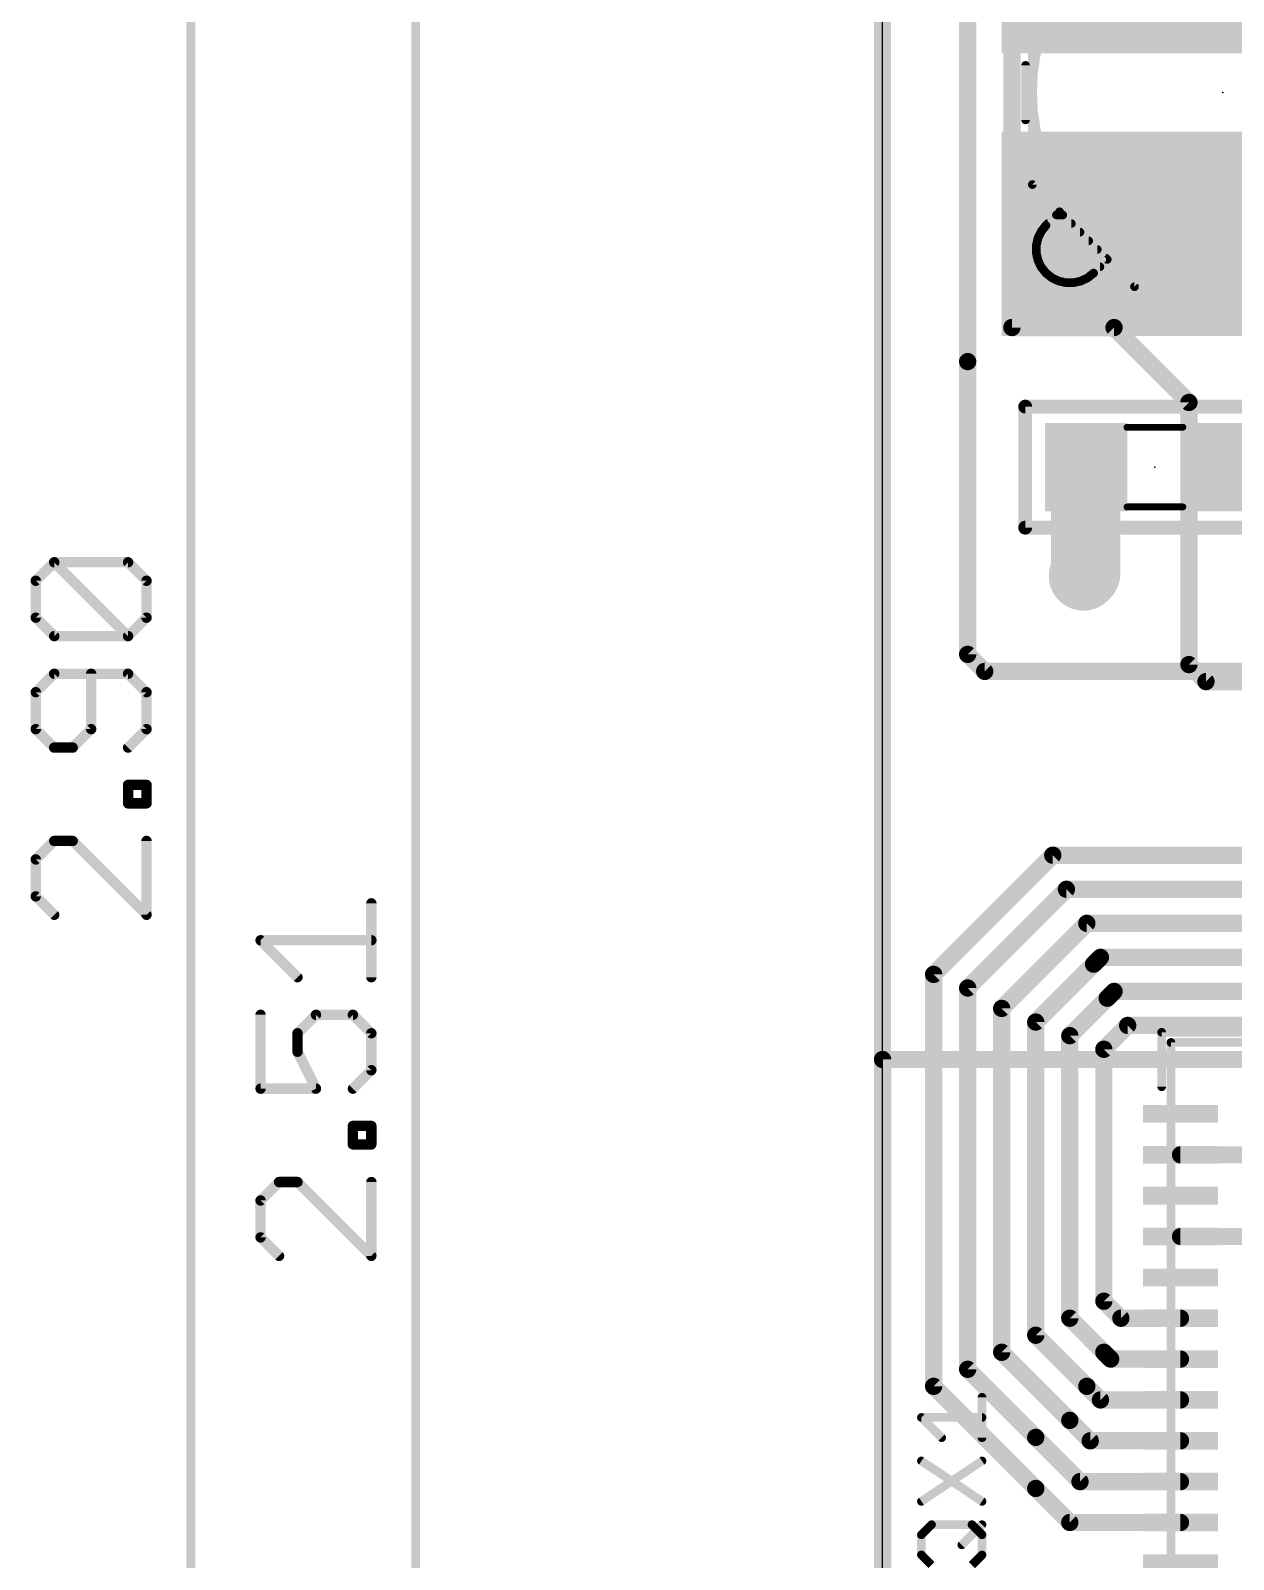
# Model space of a CAD drawing. Extents: x -12.5 to 70.1, y -12.4 to 85.2.
# Drawn here: x -12.51 to 5.15, y 24.96 to 47.41 of the extents above; entities that cross this region are included whole.
import ezdxf

# ---------------------------------------------------------------- set-up
doc = ezdxf.new("R2010")
doc.units = 0
for name, color, linetype in [('1', 12, 'CONTINUOUS'), ('16', 132, 'CONTINUOUS'), ('18', 110, 'CONTINUOUS'), ('20', 53, 'CONTINUOUS'), ('21', 40, 'CONTINUOUS'), ('23', 53, 'CONTINUOUS'), ('47', 253, 'CONTINUOUS'), ('51', 253, 'CONTINUOUS')]:
    doc.layers.add(name, color=color, linetype=linetype)

# ---------------------------------------------------------------- blocks, each defined once
blk = doc.blocks.new('RECT')
blk.add_solid([(-0.5, -0.5), (0.5, -0.5), (-0.5, 0.5), (0.5, 0.5)])
blk = doc.blocks.new('ROUNDV')
at = {"const_width": 0.5}
blk.add_lwpolyline([(0, -0.25, 1), (0, 0.25, 1), (0, -0.25)], format="xyb", dxfattribs=at)

msp = doc.modelspace()

# ---------------------------------------------------------------- linework, layer by layer
at = {"layer": '1'}
for points, const_width in [([(1.9, 47.8), (1.9, 43.05)], 0.254), ([(5.875, 45.3), (5, 44.425)], 1.27), ([(1.9, 43.05), (3.4, 43.05)], 0.254), ([(3.4, 43.05), (4.5, 41.95)], 0.254), ([(4.5, 41.95), (4.5, 38.1)], 0.254), ([(2.984, 41), (2.984, 39.434)], 1.016), ([(2.984, 39.434), (2.95, 39.4)], 1.016), ([(4.5, 38.1), (4.75, 37.85)], 0.254), ([(4.75, 37.85), (8.6, 37.85)], 0.254), ([(0.75, 33.55), (2.5, 35.3)], 0.254), ([(2.5, 35.3), (12.2, 35.3)], 0.254), ([(1.25, 33.35), (2.7, 34.8)], 0.254), ([(2.7, 34.8), (12.2, 34.8)], 0.254), ([(1.75, 33.05), (3, 34.3)], 0.254), ([(3, 34.3), (12.2, 34.3)], 0.254), ([(3.1, 33.7), (3.2, 33.8)], 0.254), ([(3.2, 33.8), (12.2, 33.8)], 0.254), ([(2.25, 32.85), (3.1, 33.7)], 0.254), ([(0.75, 27.5), (0.75, 33.55)], 0.254), ([(1.25, 27.75), (1.25, 33.35)], 0.254), ([(2.75, 32.65), (3.3, 33.2)], 0.254), ([(3.3, 33.2), (3.4, 33.3)], 0.254), ([(3.4, 33.3), (12.2, 33.3)], 0.254), ([(1.75, 28), (1.75, 33.05)], 0.254), ([(2.25, 28.25), (2.25, 32.85)], 0.254), ([(3.25, 32.45), (3.6, 32.8)], 0.254), ([(3.6, 32.8), (12.2, 32.8)], 0.254), ([(2.75, 28.5), (2.75, 32.65)], 0.254), ([(3.25, 28.75), (3.25, 32.45)], 0.254), ([(0, 3), (0, 32.3)], 0.254), ([(0, 32.3), (16, 32.3)], 0.254), ([(4.375, 30.9), (6.5, 30.9)], 0.25), ([(4.375, 29.7), (6.4, 29.7)], 0.25), ([(3.25, 28.75), (3.5, 28.5)], 0.254), ([(2.75, 28.5), (3.25, 28)], 0.254), ([(3.5, 28.5), (4.375, 28.5)], 0.254), ([(2.25, 28.25), (3, 27.5)], 0.254), ([(1.75, 28), (2.75, 27)], 0.254), ([(3.35, 27.9), (3.25, 28)], 0.254), ([(1.25, 27.75), (2.25, 26.75)], 0.254), ([(4.375, 27.9), (3.35, 27.9)], 0.254), ([(0.75, 27.5), (2.25, 26)], 0.254), ([(3.2, 27.3), (3, 27.5)], 0.254), ([(4.375, 27.3), (3.2, 27.3)], 0.254), ([(3.05, 26.7), (2.75, 27)], 0.254), ([(2.9, 26.1), (2.25, 26.75)], 0.254), ([(4.375, 26.7), (3.05, 26.7)], 0.254), ([(2.75, 25.5), (2.25, 26)], 0.254), ([(4.375, 26.1), (2.9, 26.1)], 0.254), ([(4.375, 25.5), (2.75, 25.5)], 0.254)]:
    msp.add_lwpolyline(points, dxfattribs=dict(at, const_width=const_width))
for points, const_width in [([(4.7755, 44.6495, 1), (5.2245, 44.2005)], 0.635), ([(1.9, 43.1135, 1), (1.9, 42.9865)], 0.127), ([(1.8365, 43.05, 1), (1.9635, 43.05)], 0.127), ([(3.4449, 43.0949, 1), (3.3551, 43.0051)], 0.127), ([(3.4, 42.9865, 1), (3.4, 43.1135)], 0.127), ([(4.5635, 41.95, 1), (4.4365, 41.95)], 0.127), ([(4.4551, 41.9051, 1), (4.5449, 41.9949)], 0.127), ([(3.238, 41, 1), (2.73, 41)], 0.508), ([(2.7704, 39.5796, 1), (3.1296, 39.2204)], 0.508), ([(3.1636, 39.2544, 1), (2.8044, 39.6136)], 0.508), ([(2.73, 39.434, 1), (3.238, 39.434)], 0.508), ([(4.5449, 38.1449, 1), (4.4551, 38.0551)], 0.127), ([(4.4365, 38.1, 1), (4.5635, 38.1)], 0.127), ([(4.75, 37.9135, 1), (4.75, 37.7865)], 0.127), ([(4.7051, 37.8051, 1), (4.7949, 37.8949)], 0.127), ([(2.5, 35.3635, 1), (2.5, 35.2365)], 0.127), ([(2.5449, 35.2551, 1), (2.4551, 35.3449)], 0.127), ([(2.7, 34.8635, 1), (2.7, 34.7365)], 0.127), ([(2.7449, 34.7551, 1), (2.6551, 34.8449)], 0.127), ([(3, 34.3635, 1), (3, 34.2365)], 0.127), ([(3.0449, 34.2551, 1), (2.9551, 34.3449)], 0.127), ([(3.2, 33.8635, 1), (3.2, 33.7365)], 0.127), ([(3.2449, 33.7551, 1), (3.1551, 33.8449)], 0.127), ([(3.0551, 33.7449, 1), (3.1449, 33.6551)], 0.127), ([(3.1449, 33.6551, 1), (3.0551, 33.7449)], 0.127), ([(0.8135, 33.55, 1), (0.6865, 33.55)], 0.127), ([(0.7051, 33.5949, 1), (0.7949, 33.5051)], 0.127), ([(1.3135, 33.35, 1), (1.1865, 33.35)], 0.127), ([(1.2051, 33.3949, 1), (1.2949, 33.3051)], 0.127), ([(3.2551, 33.2449, 1), (3.3449, 33.1551)], 0.127), ([(3.3449, 33.1551, 1), (3.2551, 33.2449)], 0.127), ([(3.4, 33.3635, 1), (3.4, 33.2365)], 0.127), ([(3.4449, 33.2551, 1), (3.3551, 33.3449)], 0.127), ([(1.8135, 33.05, 1), (1.6865, 33.05)], 0.127), ([(1.7051, 33.0949, 1), (1.7949, 33.0051)], 0.127), ([(2.3135, 32.85, 1), (2.1865, 32.85)], 0.127), ([(2.2051, 32.8949, 1), (2.2949, 32.8051)], 0.127), ([(3.6, 32.8635, 1), (3.6, 32.7365)], 0.127), ([(3.6449, 32.7551, 1), (3.5551, 32.8449)], 0.127), ([(2.8135, 32.65, 1), (2.6865, 32.65)], 0.127), ([(2.7051, 32.6949, 1), (2.7949, 32.6051)], 0.127), ([(3.3135, 32.45, 1), (3.1865, 32.45)], 0.127), ([(3.2051, 32.4949, 1), (3.2949, 32.4051)], 0.127), ([(0.0635, 32.3, 1), (-0.0635, 32.3)], 0.127), ([(0, 32.3635, 1), (0, 32.2365)], 0.127), ([(4.375, 30.9625, 1), (4.375, 30.8375)], 0.125), ([(4.375, 29.7625, 1), (4.375, 29.6375)], 0.125), ([(3.2949, 28.7949, 1), (3.2051, 28.7051)], 0.127), ([(3.1865, 28.75, 1), (3.3135, 28.75)], 0.127), ([(2.7949, 28.5449, 1), (2.7051, 28.4551)], 0.127), ([(2.6865, 28.5, 1), (2.8135, 28.5)], 0.127), ([(3.5, 28.5635, 1), (3.5, 28.4365)], 0.127), ([(3.4551, 28.4551, 1), (3.5449, 28.5449)], 0.127), ([(4.375, 28.4365, 1), (4.375, 28.5635)], 0.127), ([(2.2949, 28.2949, 1), (2.2051, 28.2051)], 0.127), ([(2.1865, 28.25, 1), (2.3135, 28.25)], 0.127), ([(1.7949, 28.0449, 1), (1.7051, 27.9551)], 0.127), ([(3.2949, 28.0449, 1), (3.2051, 27.9551)], 0.127), ([(3.2051, 27.9551, 1), (3.2949, 28.0449)], 0.127), ([(1.2949, 27.7949, 1), (1.2051, 27.7051)], 0.127), ([(1.6865, 28, 1), (1.8135, 28)], 0.127), ([(3.35, 27.9635, 1), (3.35, 27.8365)], 0.127), ([(3.3051, 27.8551, 1), (3.3949, 27.9449)], 0.127), ([(4.375, 27.8365, 1), (4.375, 27.9635)], 0.127), ([(0.7949, 27.5449, 1), (0.7051, 27.4551)], 0.127), ([(1.1865, 27.75, 1), (1.3135, 27.75)], 0.127), ([(3.0449, 27.5449, 1), (2.9551, 27.4551)], 0.127), ([(0.6865, 27.5, 1), (0.8135, 27.5)], 0.127), ([(2.9551, 27.4551, 1), (3.0449, 27.5449)], 0.127), ([(3.2, 27.3635, 1), (3.2, 27.2365)], 0.127), ([(3.1551, 27.2551, 1), (3.2449, 27.3449)], 0.127), ([(4.375, 27.2365, 1), (4.375, 27.3635)], 0.127), ([(2.7949, 27.0449, 1), (2.7051, 26.9551)], 0.127), ([(2.7051, 26.9551, 1), (2.7949, 27.0449)], 0.127), ([(2.2949, 26.7949, 1), (2.2051, 26.7051)], 0.127), ([(2.2051, 26.7051, 1), (2.2949, 26.7949)], 0.127), ([(3.05, 26.7635, 1), (3.05, 26.6365)], 0.127), ([(3.0051, 26.6551, 1), (3.0949, 26.7449)], 0.127), ([(4.375, 26.6365, 1), (4.375, 26.7635)], 0.127), ([(2.2949, 26.0449, 1), (2.2051, 25.9551)], 0.127), ([(2.2051, 25.9551, 1), (2.2949, 26.0449)], 0.127), ([(2.9, 26.1635, 1), (2.9, 26.0365)], 0.127), ([(2.8551, 26.0551, 1), (2.9449, 26.1449)], 0.127), ([(4.375, 26.0365, 1), (4.375, 26.1635)], 0.127), ([(2.75, 25.5635, 1), (2.75, 25.4365)], 0.127), ([(2.7051, 25.4551, 1), (2.7949, 25.5449)], 0.127), ([(4.375, 25.4365, 1), (4.375, 25.5635)], 0.127)]:
    msp.add_lwpolyline(points, format="xyb", dxfattribs=dict(at, const_width=const_width))
at = {"layer": '16'}
for points, const_width in [([(0, 0), (0, 84.5)], 0.25), ([(1.25, 57.7), (1.25, 42.55)], 0.254), ([(1.25, 42.55), (1.25, 38.25)], 0.254), ([(1.25, 38.25), (1.5, 38)], 0.254), ([(1.5, 38), (6.2, 38)], 0.254)]:
    msp.add_lwpolyline(points, dxfattribs=dict(at, const_width=const_width))
at = {"layer": '16', "const_width": 0.127}
for points in [[(1.3135, 42.55, 1), (1.1865, 42.55)], [(1.1865, 42.55, 1), (1.3135, 42.55)], [(1.2949, 38.2949, 1), (1.2051, 38.2051)], [(1.1865, 38.25, 1), (1.3135, 38.25)], [(1.5, 38.0635, 1), (1.5, 37.9365)], [(1.4551, 37.9551, 1), (1.5449, 38.0449)]]:
    msp.add_lwpolyline(points, format="xyb", dxfattribs=at)
at = {"layer": '20'}
msp.add_line((0, 3), (0, 82), dxfattribs=at)
at = {"layer": '21'}
for points, const_width in [([(2.1318, 46.9, 1), (2.0682, 46.9)], 0.0635), ([(2.0682, 46.1, 1), (2.1318, 46.1)], 0.0635), ([(2.1458, 41.889, 1), (2.0442, 41.889)], 0.1016), ([(2.095, 41.9398, 1), (2.095, 41.8382)], 0.1016), ([(2.095, 40.1618, 1), (2.095, 40.0602)], 0.1016), ([(2.0442, 40.111, 1), (2.1458, 40.111)], 0.1016), ([(4.1, 32.7318, 1), (4.1, 32.6683)], 0.0635), ([(4.1318, 32.7, 1), (4.0683, 32.7)], 0.0635), ([(4.0683, 31.9, 1), (4.1318, 31.9)], 0.0635), ([(1.4923, 27.3392, 1), (1.4288, 27.3392)], 0.0635), ([(0.5707, 27.0744, 1), (0.5707, 27.0109)], 0.0635), ([(0.5932, 27.0651, 1), (0.5483, 27.0202)], 0.0635), ([(1.4605, 27.0109, 1), (1.4605, 27.0744)], 0.0635), ([(0.8449, 26.7236, 1), (0.8898, 26.7685)], 0.0635), ([(1.4288, 26.7461, 1), (1.4923, 26.7461)], 0.0635), ([(0.5884, 26.4301, 1), (0.5531, 26.3773)], 0.0635), ([(1.4781, 26.3773, 1), (1.4429, 26.4301)], 0.0635), ([(0.5531, 25.837, 1), (0.5884, 25.7841)], 0.0635), ([(1.4429, 25.7841, 1), (1.4781, 25.837)], 0.0635), ([(0.6025, 25.3199, 1), (0.539, 25.3199)], 0.0635), ([(0.5483, 25.3423, 1), (0.5932, 25.2974)], 0.0635), ([(0.719, 25.4999, 1), (0.719, 25.4364)], 0.0635), ([(0.7415, 25.4457, 1), (0.6966, 25.4906)], 0.0635), ([(1.3347, 25.4906, 1), (1.2898, 25.4457)], 0.0635), ([(1.3122, 25.4364, 1), (1.3122, 25.4999)], 0.0635), ([(1.4923, 25.3199, 1), (1.4288, 25.3199)], 0.0635), ([(1.483, 25.4457, 1), (1.438, 25.4906)], 0.0635), ([(1.438, 25.2974, 1), (1.483, 25.3423)], 0.0635), ([(1.1415, 25.1941, 1), (1.1864, 25.1491)], 0.0635), ([(0.5932, 25.0458, 1), (0.5483, 25.0009)], 0.0635), ([(0.539, 25.0233, 1), (0.6025, 25.0233)], 0.0635), ([(1.4288, 25.0233, 1), (1.4923, 25.0233)], 0.0635), ([(1.483, 25.0009, 1), (1.438, 25.0458)], 0.0635)]:
    msp.add_lwpolyline(points, format="xyb", dxfattribs=dict(at, const_width=const_width))
for points, const_width in [([(2.1, 46.1), (2.1, 46.9)], 0.127), ([(2.095, 40.111), (2.095, 41.889)], 0.2032), ([(2.095, 41.889), (5.905, 41.889)], 0.2032), ([(5.905, 40.111), (2.095, 40.111)], 0.2032), ([(7.9, 32.7), (4.1, 32.7)], 0.127), ([(4.1, 32.7), (4.1, 31.9)], 0.127), ([(1.4605, 26.7461), (1.4605, 27.3392)], 0.127), ([(0.8673, 26.7461), (0.5707, 27.0426)], 0.127), ([(0.5707, 27.0426), (1.4605, 27.0426)], 0.127), ([(0.5707, 25.8105), (1.4605, 26.4037)], 0.127), ([(0.5707, 26.4037), (1.4605, 25.8105)], 0.127), ([(0.5707, 25.3199), (0.719, 25.4682)], 0.127), ([(0.5707, 25.0233), (0.5707, 25.3199)], 0.127), ([(0.719, 25.4682), (1.3122, 25.4682)], 0.127), ([(1.1639, 25.1716), (1.4605, 25.4682)], 0.127), ([(1.3122, 25.4682), (1.4605, 25.3199)], 0.127), ([(1.4605, 25.3199), (1.4605, 25.0233)], 0.127), ([(0.719, 24.875), (0.5707, 25.0233)], 0.127), ([(1.4605, 25.0233), (1.3122, 24.875)], 0.127)]:
    msp.add_lwpolyline(points, dxfattribs=dict(at, const_width=const_width))
at = {"layer": '23'}
for p in [(5, 46.5), (4, 41)]:
    msp.add_point(p, dxfattribs=at)
at = {"layer": '47'}
for points, const_width in [([(-10.16, 0.065), (-10.16, 73.595)], 0.13), ([(-6.858, 0.065), (-6.858, 63.577)], 0.13), ([(-12.4377, 39.3312), (-12.1665, 39.6024)], 0.1524), ([(-12.1665, 39.6024), (-11.0819, 39.6024)], 0.1524), ([(-11.0819, 38.5177), (-12.1665, 39.6024)], 0.1524), ([(-11.0819, 39.6024), (-10.8107, 39.3312)], 0.1524), ([(-12.4377, 38.7889), (-12.4377, 39.3312)], 0.1524), ([(-10.8107, 39.3312), (-10.8107, 38.7889)], 0.1524), ([(-12.1665, 38.5177), (-12.4377, 38.7889)], 0.1524), ([(-10.8107, 38.7889), (-11.0819, 38.5177)], 0.1524), ([(-11.0819, 38.5177), (-12.1665, 38.5177)], 0.1524), ([(-12.1665, 37.9652), (-12.4377, 37.694)], 0.1524), ([(-11.0819, 37.9652), (-12.1665, 37.9652)], 0.1524), ([(-11.6242, 37.1517), (-11.6242, 37.9652)], 0.1524), ([(-10.8107, 37.694), (-11.0819, 37.9652)], 0.1524), ([(-12.4377, 37.694), (-12.4377, 37.1517)], 0.1524), ([(-10.8107, 37.1517), (-10.8107, 37.694)], 0.1524), ([(-12.4377, 37.1517), (-12.1665, 36.8805)], 0.1524), ([(-11.8954, 36.8805), (-11.6242, 37.1517)], 0.1524), ([(-11.0819, 36.8805), (-10.8107, 37.1517)], 0.1524), ([(-12.1665, 36.8805), (-11.8954, 36.8805)], 0.1524), ([(-11.0819, 36.062), (-11.0819, 36.3331)], 0.1524), ([(-11.0819, 36.3331), (-10.8107, 36.3331)], 0.1524), ([(-10.8107, 36.3331), (-10.8107, 36.062)], 0.1524), ([(-10.8107, 36.062), (-11.0819, 36.062)], 0.1524), ([(-12.1665, 35.5095), (-12.4377, 35.2383)], 0.1524), ([(-11.8954, 35.5095), (-12.1665, 35.5095)], 0.1524), ([(-10.8107, 34.4248), (-11.8954, 35.5095)], 0.1524), ([(-10.8107, 35.5095), (-10.8107, 34.4248)], 0.1524), ([(-12.4377, 35.2383), (-12.4377, 34.696)], 0.1524), ([(-12.4377, 34.696), (-12.1665, 34.4248)], 0.1524), ([(-7.5087, 33.5087), (-7.5087, 34.5934)], 0.1524), ([(-8.5934, 33.5087), (-9.1357, 34.051)], 0.1524), ([(-9.1357, 34.051), (-7.5087, 34.051)], 0.1524), ([(-9.1357, 32.9562), (-9.1357, 31.8715)], 0.1524), ([(-8.5934, 32.685), (-8.3222, 32.9562)], 0.1524), ([(-8.3222, 32.9562), (-7.7799, 32.9562)], 0.1524), ([(-7.7799, 32.9562), (-7.5087, 32.685)], 0.1524), ([(-8.5934, 32.4139), (-8.5934, 32.685)], 0.1524), ([(-7.5087, 32.685), (-7.5087, 32.1427)], 0.1524), ([(-8.3222, 31.8715), (-8.5934, 32.4139)], 0.1524), ([(-7.5087, 32.1427), (-7.7799, 31.8715)], 0.1524), ([(-9.1357, 31.8715), (-8.3222, 31.8715)], 0.1524), ([(-7.7799, 31.053), (-7.7799, 31.3241)], 0.1524), ([(-7.7799, 31.3241), (-7.5087, 31.3241)], 0.1524), ([(-7.5087, 31.3241), (-7.5087, 31.053)], 0.1524), ([(-7.5087, 31.053), (-7.7799, 31.053)], 0.1524), ([(-8.8645, 30.5005), (-9.1357, 30.2293)], 0.1524), ([(-8.5934, 30.5005), (-8.8645, 30.5005)], 0.1524), ([(-7.5087, 29.4158), (-8.5934, 30.5005)], 0.1524), ([(-7.5087, 30.5005), (-7.5087, 29.4158)], 0.1524), ([(-9.1357, 30.2293), (-9.1357, 29.687)], 0.1524), ([(-9.1357, 29.687), (-8.8645, 29.4158)], 0.1524)]:
    msp.add_lwpolyline(points, dxfattribs=dict(at, const_width=const_width))
at = {"layer": '47', "const_width": 0.0762}
for points in [[(-12.1396, 39.6293, 1), (-12.1935, 39.5754)], [(-12.1665, 39.6405, 1), (-12.1665, 39.5643)], [(-12.1396, 39.5754, 1), (-12.1935, 39.6293)], [(-11.0549, 39.6293, 1), (-11.1088, 39.5754)], [(-11.0819, 39.5643, 1), (-11.0819, 39.6405)], [(-12.3996, 39.3312, 1), (-12.4758, 39.3312)], [(-12.4646, 39.3581, 1), (-12.4107, 39.3043)], [(-10.7726, 39.3312, 1), (-10.8488, 39.3312)], [(-10.8376, 39.3043, 1), (-10.7838, 39.3581)], [(-12.4107, 38.8158, 1), (-12.4646, 38.7619)], [(-10.7838, 38.7619, 1), (-10.8376, 38.8158)], [(-12.4758, 38.7889, 1), (-12.3996, 38.7889)], [(-10.8488, 38.7889, 1), (-10.7726, 38.7889)], [(-12.1665, 38.5558, 1), (-12.1665, 38.4796)], [(-12.1935, 38.4908, 1), (-12.1396, 38.5446)], [(-11.1088, 38.5446, 1), (-11.0549, 38.4908)], [(-11.1088, 38.4908, 1), (-11.0549, 38.5446)], [(-11.0819, 38.4796, 1), (-11.0819, 38.5558)], [(-12.1665, 38.0033, 1), (-12.1665, 37.9271)], [(-12.1396, 37.9383, 1), (-12.1935, 37.9921)], [(-11.5861, 37.9652, 1), (-11.6623, 37.9652)], [(-11.0549, 37.9921, 1), (-11.1088, 37.9383)], [(-11.0819, 37.9271, 1), (-11.0819, 38.0033)], [(-12.3996, 37.694, 1), (-12.4758, 37.694)], [(-12.4646, 37.721, 1), (-12.4107, 37.6671)], [(-10.7726, 37.694, 1), (-10.8488, 37.694)], [(-10.8376, 37.6671, 1), (-10.7838, 37.721)], [(-12.4758, 37.1517, 1), (-12.3996, 37.1517)], [(-12.4107, 37.1786, 1), (-12.4646, 37.1248)], [(-11.6623, 37.1517, 1), (-11.5861, 37.1517)], [(-11.5973, 37.1248, 1), (-11.6511, 37.1786)], [(-10.8488, 37.1517, 1), (-10.7726, 37.1517)], [(-10.7838, 37.1248, 1), (-10.8376, 37.1786)], [(-12.1665, 36.9186, 1), (-12.1665, 36.8424)], [(-12.1935, 36.8536, 1), (-12.1396, 36.9075)], [(-11.9223, 36.9075, 1), (-11.8684, 36.8536)], [(-11.8954, 36.8424, 1), (-11.8954, 36.9186)], [(-11.1088, 36.9075, 1), (-11.0549, 36.8536)], [(-11.0438, 36.3331, 1), (-11.12, 36.3331)], [(-11.0819, 36.3712, 1), (-11.0819, 36.295)], [(-10.7726, 36.3331, 1), (-10.8488, 36.3331)], [(-10.8107, 36.295, 1), (-10.8107, 36.3712)], [(-11.0819, 36.1001, 1), (-11.0819, 36.0239)], [(-11.12, 36.062, 1), (-11.0438, 36.062)], [(-10.8488, 36.062, 1), (-10.7726, 36.062)], [(-10.8107, 36.0239, 1), (-10.8107, 36.1001)], [(-12.1665, 35.5476, 1), (-12.1665, 35.4714)], [(-12.1396, 35.4825, 1), (-12.1935, 35.5364)], [(-11.8684, 35.5364, 1), (-11.9223, 35.4825)], [(-11.8954, 35.4714, 1), (-11.8954, 35.5476)], [(-10.7726, 35.5095, 1), (-10.8488, 35.5095)], [(-12.3996, 35.2383, 1), (-12.4758, 35.2383)], [(-12.4646, 35.2652, 1), (-12.4107, 35.2114)], [(-12.4107, 34.7229, 1), (-12.4646, 34.669)], [(-12.4758, 34.696, 1), (-12.3996, 34.696)], [(-7.4706, 34.5934, 1), (-7.5468, 34.5934)], [(-12.1935, 34.3979, 1), (-12.1396, 34.4518)], [(-10.8488, 34.4248, 1), (-10.7726, 34.4248)], [(-10.8376, 34.3979, 1), (-10.7838, 34.4518)], [(-9.1087, 34.078, 1), (-9.1626, 34.0241)], [(-9.1357, 34.0891, 1), (-9.1357, 34.0129)], [(-7.5087, 34.0129, 1), (-7.5087, 34.0891)], [(-8.6203, 33.4818, 1), (-8.5664, 33.5356)], [(-7.5468, 33.5087, 1), (-7.4706, 33.5087)], [(-9.0976, 32.9562, 1), (-9.1738, 32.9562)], [(-8.3222, 32.9943, 1), (-8.3222, 32.9181)], [(-8.2953, 32.9293, 1), (-8.3491, 32.9831)], [(-7.7529, 32.9831, 1), (-7.8068, 32.9293)], [(-7.7799, 32.9181, 1), (-7.7799, 32.9943)], [(-8.5553, 32.685, 1), (-8.6315, 32.685)], [(-8.6203, 32.712, 1), (-8.5664, 32.6581)], [(-7.4706, 32.685, 1), (-7.5468, 32.685)], [(-7.5356, 32.6581, 1), (-7.4818, 32.712)], [(-8.6315, 32.4139, 1), (-8.5553, 32.4139)], [(-8.5593, 32.4309, 1), (-8.6274, 32.3968)], [(-7.5468, 32.1427, 1), (-7.4706, 32.1427)], [(-7.4818, 32.1158, 1), (-7.5356, 32.1696)], [(-9.1357, 31.9096, 1), (-9.1357, 31.8334)], [(-9.1738, 31.8715, 1), (-9.0976, 31.8715)], [(-8.3563, 31.8545, 1), (-8.2881, 31.8886)], [(-8.3222, 31.8334, 1), (-8.3222, 31.9096)], [(-7.8068, 31.8985, 1), (-7.7529, 31.8446)], [(-7.7418, 31.3241, 1), (-7.818, 31.3241)], [(-7.7799, 31.3622, 1), (-7.7799, 31.286)], [(-7.4706, 31.3241, 1), (-7.5468, 31.3241)], [(-7.5087, 31.286, 1), (-7.5087, 31.3622)], [(-7.7799, 31.0911, 1), (-7.7799, 31.0149)], [(-7.818, 31.053, 1), (-7.7418, 31.053)], [(-7.5468, 31.053, 1), (-7.4706, 31.053)], [(-7.5087, 31.0149, 1), (-7.5087, 31.0911)], [(-8.8645, 30.5386, 1), (-8.8645, 30.4624)], [(-8.8376, 30.4735, 1), (-8.8915, 30.5274)], [(-8.5664, 30.5274, 1), (-8.6203, 30.4735)], [(-8.5934, 30.4624, 1), (-8.5934, 30.5386)], [(-7.4706, 30.5005, 1), (-7.5468, 30.5005)], [(-9.0976, 30.2293, 1), (-9.1738, 30.2293)], [(-9.1626, 30.2562, 1), (-9.1087, 30.2024)], [(-9.1087, 29.7139, 1), (-9.1626, 29.66)], [(-9.1738, 29.687, 1), (-9.0976, 29.687)], [(-8.8915, 29.3889, 1), (-8.8376, 29.4428)], [(-7.5468, 29.4158, 1), (-7.4706, 29.4158)], [(-7.5356, 29.3889, 1), (-7.4818, 29.4428)]]:
    msp.add_lwpolyline(points, format="xyb", dxfattribs=at)
at = {"layer": '51'}
for points, const_width in [([(4.99, 43.7229, 1), (4.99, 49.2971, 1), (4.99, 43.7229)], 0.127), ([(2.2225, 45.1725, 1), (2.1775, 45.1275)], 0.0635), ([(2.1683, 45.15, 1), (2.2318, 45.15)], 0.0635), ([(2.554, 44.7358, 1), (2.554, 44.6722)], 0.0635), ([(2.6225, 44.7725, 1), (2.5775, 44.7275)], 0.0635), ([(2.6225, 44.7275, 1), (2.5775, 44.7725)], 0.0635), ([(2.646, 44.6722, 1), (2.646, 44.7358)], 0.0635), ([(2.3245, 44.4818, 1), (2.3245, 44.4183)], 0.0635), ([(2.3061, 44.4831, 1), (2.3557, 44.4435)], 0.0635), ([(2.3595, 44.4496, 1), (2.3023, 44.4771)], 0.0635), ([(2.3775, 44.5725, 1), (2.4225, 44.5275)], 0.0635), ([(2.4248, 44.5302, 1), (2.3752, 44.5698)], 0.0635), ([(2.427, 44.6088, 1), (2.427, 44.5453)], 0.0635), ([(2.773, 44.5453, 1), (2.773, 44.6088)], 0.0635), ([(2.9, 44.4183, 1), (2.9, 44.4818)], 0.0635), ([(2.2899, 44.2554, 1), (2.2264, 44.2554)], 0.0635), ([(2.2581, 44.2278, 1), (2.2581, 44.1643)], 0.0635), ([(2.2272, 44.2625, 1), (2.2891, 44.2484)], 0.0635), ([(2.2736, 44.3548, 1), (2.2736, 44.2912)], 0.0635), ([(2.2542, 44.3773, 1), (2.3114, 44.3497)], 0.0635), ([(2.3138, 44.3564, 1), (2.2518, 44.3705)], 0.0635), ([(3.027, 44.2912, 1), (3.027, 44.3548)], 0.0635), ([(3.154, 44.1643, 1), (3.154, 44.2278)], 0.0635), ([(2.2264, 44.1446, 1), (2.2899, 44.1446)], 0.0635), ([(2.2891, 44.1516, 1), (2.2272, 44.1375)], 0.0635), ([(2.2754, 44.1008, 1), (2.2754, 44.0373)], 0.0635), ([(2.3114, 44.0503, 1), (2.2542, 44.0227)], 0.0635), ([(2.2518, 44.0295, 1), (2.3138, 44.0436)], 0.0635), ([(3.2775, 44.0275, 1), (3.3225, 44.0725)], 0.0635), ([(3.3225, 44.0275, 1), (3.2775, 44.0725)], 0.0635), ([(3.281, 44.0373, 1), (3.281, 44.1008)], 0.0635), ([(2.3283, 43.9738, 1), (2.3283, 43.9102)], 0.0635), ([(2.3557, 43.9565, 1), (2.3061, 43.9169)], 0.0635), ([(2.3023, 43.9229, 1), (2.3595, 43.9504)], 0.0635), ([(2.4198, 43.8748, 1), (2.3802, 43.8252)], 0.0635), ([(2.3752, 43.8302, 1), (2.4248, 43.8698)], 0.0635), ([(2.4439, 43.8468, 1), (2.4439, 43.7833)], 0.0635), ([(2.5004, 43.8095, 1), (2.4729, 43.7523)], 0.0635), ([(2.4669, 43.7561, 1), (2.5065, 43.8057)], 0.0635), ([(2.5936, 43.7638, 1), (2.5795, 43.7018)], 0.0635), ([(2.5727, 43.7042, 1), (2.6003, 43.7614)], 0.0635), ([(2.8997, 43.7614, 1), (2.9273, 43.7042)], 0.0635), ([(2.9205, 43.7018, 1), (2.9064, 43.7638)], 0.0635), ([(2.9935, 43.8057, 1), (3.0331, 43.7561)], 0.0635), ([(3.0271, 43.7523, 1), (2.9996, 43.8095)], 0.0635), ([(3.0561, 43.7833, 1), (3.0561, 43.8468)], 0.0635), ([(3.0775, 43.8725, 1), (3.1225, 43.8275)], 0.0635), ([(3.1198, 43.8252, 1), (3.0802, 43.8748)], 0.0635), ([(3.192, 43.9102, 1), (3.192, 43.9738)], 0.0635), ([(2.6946, 43.7399, 1), (2.6946, 43.6764)], 0.0635), ([(2.6875, 43.6772, 1), (2.7016, 43.7391)], 0.0635), ([(2.7984, 43.7391, 1), (2.8125, 43.6772)], 0.0635), ([(2.8054, 43.6764, 1), (2.8054, 43.7399)], 0.0635), ([(3.7, 43.6818, 1), (3.7, 43.6182)], 0.0635), ([(3.6775, 43.6275, 1), (3.7225, 43.6725)], 0.0635), ([(3.59, 41.6104, 1), (3.59, 41.5596)], 0.0508), ([(4.41, 41.5596, 1), (4.41, 41.6104)], 0.0508), ([(3.59, 40.4404, 1), (3.59, 40.3896)], 0.0508), ([(4.41, 40.3896, 1), (4.41, 40.4404)], 0.0508), ([(4.235, 32.5818, 1), (4.235, 32.5183)], 0.0635), ([(4.2668, 32.55, 1), (4.2033, 32.55)], 0.0635)]:
    msp.add_lwpolyline(points, format="xyb", dxfattribs=dict(at, const_width=const_width))
for points, const_width in [([(2.2, 45.15), (2.2, 48.85)], 0.127), ([(3.7, 43.65), (2.2, 45.15)], 0.127), ([(2.4, 44.55), (2.6, 44.75)], 0.127), ([(2.554, 44.704), (2.646, 44.704)], 0.127), ([(2.6, 44.75), (3.3, 44.05)], 0.127), ([(2.2828, 44.3635), (2.3309, 44.4633)], 0.127), ([(2.3245, 44.45), (2.9, 44.45)], 0.127), ([(2.3309, 44.4633), (2.4, 44.55)], 0.127), ([(2.427, 44.577), (2.773, 44.577)], 0.127), ([(2.2581, 44.2554), (2.2828, 44.3635)], 0.127), ([(2.2581, 44.1446), (2.2581, 44.2554)], 0.127), ([(2.2581, 44.196), (3.154, 44.196)], 0.127), ([(2.2736, 44.323), (3.027, 44.323)], 0.127), ([(2.2828, 44.0365), (2.2581, 44.1446)], 0.127), ([(2.2754, 44.069), (3.281, 44.069)], 0.127), ([(2.3309, 43.9367), (2.2828, 44.0365)], 0.127), ([(3.3, 44.05), (3.1, 43.85)], 0.127), ([(2.3283, 43.942), (3.192, 43.942)], 0.127), ([(2.4, 43.85), (2.3309, 43.9367)], 0.127), ([(2.4867, 43.7809), (2.4, 43.85)], 0.127), ([(2.4439, 43.815), (3.0561, 43.815)], 0.127), ([(2.5865, 43.7328), (2.4867, 43.7809)], 0.127), ([(2.6946, 43.7081), (2.5865, 43.7328)], 0.127), ([(2.9135, 43.7328), (2.8054, 43.7081)], 0.127), ([(3.0133, 43.7809), (2.9135, 43.7328)], 0.127), ([(3.1, 43.85), (3.0133, 43.7809)], 0.127), ([(2.8054, 43.7081), (2.6946, 43.7081)], 0.127), ([(7.4, 43.65), (3.7, 43.65)], 0.127), ([(4.41, 41.585), (3.59, 41.585)], 0.1016), ([(4.41, 40.415), (3.59, 40.415)], 0.1016), ([(4.235, 15.45), (4.235, 32.55)], 0.127), ([(4.235, 32.55), (7.765, 32.55)], 0.127)]:
    msp.add_lwpolyline(points, dxfattribs=dict(at, const_width=const_width))

# ---------------------------------------------------------------- block references
at = {"layer": '1'}
for p, xscale, yscale, rotation in [((5, 48.575), 3, 6.5, 90), ((5, 44.425), 3, 6.5, 90), ((2.984, 41), 1.2, 1.3, 180), ((5.016, 41), 1.2, 1.3, 180), ((4.375, 31.5), 0.26, 1.1, 270), ((4.375, 30.9), 0.26, 1.1, 270), ((4.375, 30.3), 0.26, 1.1, 270), ((4.375, 29.7), 0.26, 1.1, 270), ((4.375, 29.1), 0.26, 1.1, 270), ((4.375, 28.5), 0.26, 1.1, 270), ((4.375, 27.9), 0.26, 1.1, 270), ((4.375, 27.3), 0.26, 1.1, 270), ((4.375, 26.7), 0.26, 1.1, 270), ((4.375, 26.1), 0.26, 1.1, 270), ((4.375, 25.5), 0.26, 1.1, 270), ((4.375, 24.9), 0.26, 1.1, 270)]:
    msp.add_blockref('RECT', p, dxfattribs=dict(at, xscale=xscale, yscale=yscale, rotation=rotation))
at = {"layer": '18', "xscale": 0.9064, "yscale": 0.9064}
msp.add_blockref('ROUNDV', (2.95, 39.4), dxfattribs=at)
msp.add_blockref('ROUNDV', (2.95, 39.4), dxfattribs=at)
at = {"layer": '51', "xscale": 0.65, "yscale": 1.3, "rotation": 180}
for p in [(3.2686, 41), (4.7418, 41)]:
    msp.add_blockref('RECT', p, dxfattribs=at)

doc.saveas('drawing.dxf')
